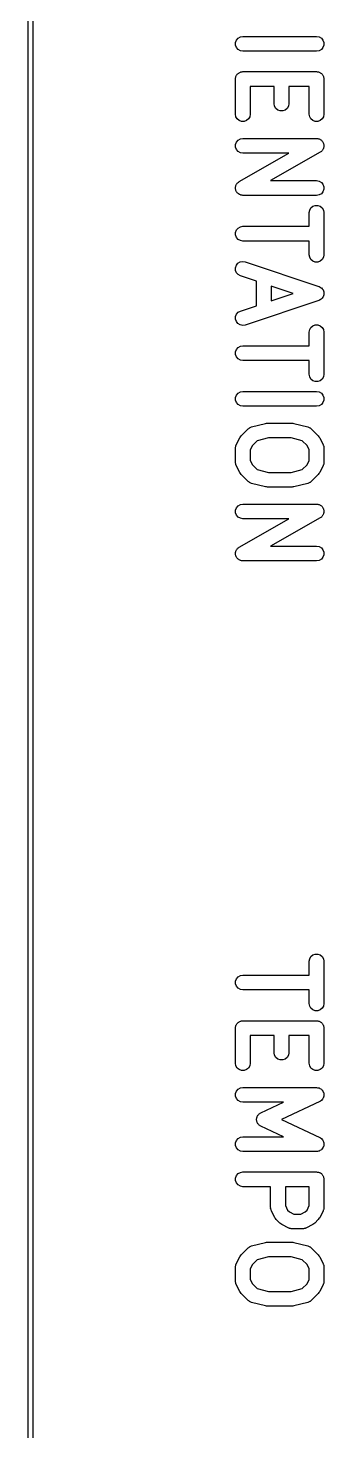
# Model space of a CAD drawing. Extents: x 21 to 201, y -164 to -39.
# Drawn here: x 20.95 to 26.97, y -135.54 to -107.04 of the extents above; entities that cross this region are included whole.
import ezdxf

# ---------------------------------------------------------------- set-up
doc = ezdxf.new("R2010")
doc.units = 0
doc.header["$MEASUREMENT"] = 0
doc.layers.add('BLACK', color=7, linetype='CONTINUOUS')

msp = doc.modelspace()

# ---------------------------------------------------------------- linework, layer by layer
at = {"layer": 'Black'}
for p, q in [((20.95, -164), (20.95, -39)), ((21.05, -39.05), (21.05, -163.95)), ((25.1737, -107.331), (25.1915, -107.282)), ((25.1737, -107.383), (25.1737, -107.331)), ((25.1915, -107.432), (25.1737, -107.383)), ((25.1915, -107.282), (25.225, -107.242)), ((25.225, -107.472), (25.1915, -107.432)), ((25.225, -107.242), (25.2701, -107.216)), ((25.2701, -107.498), (25.225, -107.472)), ((25.2701, -107.216), (25.3214, -107.207)), ((25.3214, -107.207), (26.8214, -107.207)), ((26.8214, -107.207), (26.8727, -107.216)), ((26.8727, -107.216), (26.9178, -107.242)), ((26.9178, -107.472), (26.8727, -107.498)), ((26.9178, -107.242), (26.9513, -107.282)), ((26.9513, -107.432), (26.9178, -107.472)), ((26.9513, -107.282), (26.9691, -107.331)), ((26.9691, -107.383), (26.9513, -107.432)), ((26.9691, -107.331), (26.9691, -107.383)), ((25.3214, -107.507), (25.2701, -107.498)), ((26.8214, -107.507), (25.3214, -107.507)), ((26.8727, -107.498), (26.8214, -107.507)), ((25.1737, -108.045), (25.1782, -108.033)), ((25.1782, -108.033), (25.1805, -108.02)), ((25.1805, -108.02), (25.187, -108.009)), ((25.187, -108.009), (25.1915, -107.996)), ((25.1915, -107.996), (25.2, -107.986)), ((25.2, -107.986), (25.2065, -107.975)), ((25.2065, -107.975), (25.2166, -107.967)), ((25.2166, -107.967), (25.225, -107.957)), ((25.225, -107.957), (25.2364, -107.95)), ((25.2364, -107.95), (25.2464, -107.942)), ((25.2464, -107.942), (25.2588, -107.937)), ((25.2588, -107.937), (25.2701, -107.93)), ((25.2701, -107.93), (25.2831, -107.928)), ((25.2831, -107.928), (25.2954, -107.924)), ((25.2954, -107.924), (25.3085, -107.924)), ((25.3085, -107.924), (25.3214, -107.921)), ((25.3214, -107.921), (26.8214, -107.921)), ((26.8214, -107.921), (26.8344, -107.924)), ((26.8344, -107.924), (26.8475, -107.924)), ((26.8475, -107.924), (26.8598, -107.928)), ((26.8598, -107.928), (26.8727, -107.93)), ((26.8727, -107.93), (26.8841, -107.937)), ((26.8841, -107.937), (26.8964, -107.942)), ((26.8964, -107.942), (26.9065, -107.95)), ((26.9065, -107.95), (26.9178, -107.957)), ((26.9178, -107.957), (26.9263, -107.967)), ((26.9263, -107.967), (26.9363, -107.975)), ((26.9363, -107.975), (26.9429, -107.986)), ((26.9429, -107.986), (26.9513, -107.996)), ((26.9513, -107.996), (26.9558, -108.009)), ((26.9558, -108.009), (26.9624, -108.02)), ((26.9624, -108.02), (26.9647, -108.033)), ((26.9647, -108.033), (26.9691, -108.045)), ((25.1714, -108.071), (25.1737, -108.059)), ((25.1714, -108.786), (25.1714, -108.071)), ((25.1737, -108.059), (25.1737, -108.045)), ((25.9571, -108.221), (25.4714, -108.221)), ((25.4714, -108.221), (25.4714, -108.786)), ((25.9571, -108.571), (25.9571, -108.221)), ((26.6714, -108.221), (26.2571, -108.221)), ((26.2571, -108.221), (26.2571, -108.571)), ((26.6714, -108.786), (26.6714, -108.221)), ((26.9691, -108.045), (26.9691, -108.059)), ((26.9691, -108.059), (26.9714, -108.071)), ((26.9714, -108.071), (26.9714, -108.786)), ((25.9662, -108.623), (25.9571, -108.571)), ((26.2571, -108.571), (26.2481, -108.623)), ((25.1805, -108.837), (25.1714, -108.786)), ((25.2065, -108.882), (25.1805, -108.837)), ((25.2464, -108.916), (25.2065, -108.882)), ((25.4363, -108.882), (25.3964, -108.916)), ((25.4624, -108.837), (25.4363, -108.882)), ((25.4714, -108.786), (25.4624, -108.837)), ((25.9922, -108.668), (25.9662, -108.623)), ((26.0321, -108.701), (25.9922, -108.668)), ((26.0811, -108.719), (26.0321, -108.701)), ((26.1332, -108.719), (26.0811, -108.719)), ((26.1821, -108.701), (26.1332, -108.719)), ((26.222, -108.668), (26.1821, -108.701)), ((26.2481, -108.623), (26.222, -108.668)), ((26.6805, -108.837), (26.6714, -108.786)), ((26.7065, -108.882), (26.6805, -108.837)), ((26.7464, -108.916), (26.7065, -108.882)), ((26.9363, -108.882), (26.8964, -108.916)), ((26.9624, -108.837), (26.9363, -108.882)), ((26.9714, -108.786), (26.9624, -108.837)), ((25.2954, -108.933), (25.2464, -108.916)), ((25.3475, -108.933), (25.2954, -108.933)), ((25.3964, -108.916), (25.3475, -108.933)), ((26.7954, -108.933), (26.7464, -108.916)), ((26.8475, -108.933), (26.7954, -108.933)), ((26.8964, -108.916), (26.8475, -108.933)), ((25.1737, -109.403), (25.1915, -109.354)), ((25.1737, -109.455), (25.1737, -109.403)), ((25.1915, -109.504), (25.1737, -109.455)), ((25.1915, -109.354), (25.225, -109.314)), ((25.225, -109.314), (25.2701, -109.288)), ((25.2701, -109.288), (25.3214, -109.279)), ((25.3214, -109.279), (26.8214, -109.279)), ((26.8214, -109.279), (26.8347, -109.281)), ((26.8347, -109.281), (26.8481, -109.281)), ((26.8481, -109.281), (26.8601, -109.285)), ((26.8601, -109.285), (26.8727, -109.288)), ((26.8727, -109.288), (26.8844, -109.294)), ((26.8844, -109.294), (26.897, -109.299)), ((26.897, -109.299), (26.9068, -109.307)), ((26.9068, -109.307), (26.9178, -109.314)), ((26.9178, -109.314), (26.9265, -109.324)), ((26.9265, -109.324), (26.9368, -109.333)), ((26.9368, -109.333), (26.9431, -109.344)), ((26.9431, -109.344), (26.9513, -109.354)), ((26.9513, -109.354), (26.9559, -109.366)), ((26.9559, -109.366), (26.9626, -109.378)), ((26.9645, -109.467), (26.9622, -109.481)), ((26.9626, -109.378), (26.9648, -109.391)), ((26.9691, -109.455), (26.9645, -109.467)), ((26.9648, -109.391), (26.9691, -109.403)), ((26.9691, -109.403), (26.9691, -109.416)), ((26.9691, -109.416), (26.9714, -109.429)), ((26.9714, -109.429), (26.9691, -109.442)), ((26.9691, -109.442), (26.9691, -109.455)), ((25.225, -109.543), (25.1915, -109.504)), ((25.2701, -109.57), (25.225, -109.543)), ((25.247, -110.155), (26.2566, -109.579)), ((25.3214, -109.579), (25.2701, -109.57)), ((26.2566, -109.579), (25.3214, -109.579)), ((26.8958, -109.559), (25.8863, -110.136)), ((26.9062, -109.55), (26.8958, -109.559)), ((26.9178, -109.543), (26.9062, -109.55)), ((26.9261, -109.534), (26.9178, -109.543)), ((26.9359, -109.526), (26.9261, -109.534)), ((26.9427, -109.514), (26.9359, -109.526)), ((26.9513, -109.504), (26.9427, -109.514)), ((26.9557, -109.492), (26.9513, -109.504)), ((26.9622, -109.481), (26.9557, -109.492)), ((25.1714, -110.285), (25.1737, -110.272)), ((25.1737, -110.298), (25.1714, -110.285)), ((25.1737, -110.26), (25.1783, -110.247)), ((25.1737, -110.272), (25.1737, -110.26)), ((25.1737, -110.312), (25.1737, -110.298)), ((25.1781, -110.324), (25.1737, -110.312)), ((25.1783, -110.247), (25.1807, -110.234)), ((25.1807, -110.234), (25.1871, -110.223)), ((25.1871, -110.223), (25.1915, -110.211)), ((25.1915, -110.211), (25.2002, -110.2)), ((25.2002, -110.2), (25.207, -110.189)), ((25.207, -110.189), (25.2168, -110.181)), ((25.2168, -110.181), (25.225, -110.171)), ((25.225, -110.171), (25.2367, -110.164)), ((25.2367, -110.164), (25.247, -110.155)), ((25.8863, -110.136), (26.8214, -110.136)), ((26.8214, -110.136), (26.8727, -110.145)), ((26.8727, -110.145), (26.9178, -110.171)), ((26.9178, -110.171), (26.9513, -110.211)), ((26.9513, -110.211), (26.9691, -110.26)), ((26.9691, -110.312), (26.9513, -110.361)), ((26.9691, -110.26), (26.9691, -110.312)), ((25.1802, -110.336), (25.1781, -110.324)), ((25.1869, -110.348), (25.1802, -110.336)), ((25.1915, -110.361), (25.1869, -110.348)), ((25.1997, -110.371), (25.1915, -110.361)), ((25.2061, -110.382), (25.1997, -110.371)), ((25.2164, -110.39), (25.2061, -110.382)), ((25.225, -110.401), (25.2164, -110.39)), ((25.2361, -110.407), (25.225, -110.401)), ((25.2459, -110.415), (25.2361, -110.407)), ((25.2585, -110.42), (25.2459, -110.415)), ((25.2701, -110.427), (25.2585, -110.42)), ((25.2827, -110.429), (25.2701, -110.427)), ((25.2947, -110.433), (25.2827, -110.429)), ((25.3082, -110.433), (25.2947, -110.433)), ((25.3214, -110.436), (25.3082, -110.433)), ((26.8214, -110.436), (25.3214, -110.436)), ((26.8727, -110.427), (26.8214, -110.436)), ((26.9178, -110.401), (26.8727, -110.427)), ((26.9513, -110.361), (26.9178, -110.401)), ((26.6714, -110.786), (26.6805, -110.734)), ((26.6714, -111.064), (26.6714, -110.786)), ((26.6805, -110.734), (26.7065, -110.689)), ((26.7065, -110.689), (26.7464, -110.656)), ((26.7464, -110.656), (26.7954, -110.638)), ((26.7954, -110.638), (26.8475, -110.638)), ((26.8475, -110.638), (26.8964, -110.656)), ((26.8964, -110.656), (26.9363, -110.689)), ((26.9363, -110.689), (26.9624, -110.734)), ((26.9624, -110.734), (26.9714, -110.786)), ((26.9714, -110.786), (26.9714, -111.643)), ((25.1737, -111.188), (25.1915, -111.139)), ((25.1915, -111.139), (25.225, -111.099)), ((25.225, -111.099), (25.2701, -111.073)), ((25.2701, -111.073), (25.3214, -111.064)), ((25.3214, -111.064), (26.6714, -111.064)), ((25.1737, -111.24), (25.1737, -111.188)), ((25.1915, -111.289), (25.1737, -111.24)), ((25.225, -111.329), (25.1915, -111.289)), ((25.2701, -111.355), (25.225, -111.329)), ((25.3214, -111.364), (25.2701, -111.355)), ((26.6714, -111.364), (25.3214, -111.364)), ((26.6714, -111.643), (26.6714, -111.364)), ((26.6805, -111.694), (26.6714, -111.643)), ((26.7065, -111.739), (26.6805, -111.694)), ((26.7464, -111.773), (26.7065, -111.739)), ((26.9363, -111.739), (26.8964, -111.773)), ((26.9624, -111.694), (26.9363, -111.739)), ((26.9714, -111.643), (26.9624, -111.694)), ((25.1731, -111.907), (25.1895, -111.857)), ((25.1745, -111.959), (25.1731, -111.907)), ((25.1936, -112.007), (25.1745, -111.959)), ((25.1895, -111.857), (25.2219, -111.816)), ((25.2282, -112.046), (25.1936, -112.007)), ((25.2219, -111.816), (25.2663, -111.789)), ((25.2663, -111.789), (25.3173, -111.779)), ((25.3173, -111.779), (25.3689, -111.786)), ((25.3689, -111.786), (26.8689, -112.286)), ((26.7954, -111.791), (26.7464, -111.773)), ((26.8475, -111.791), (26.7954, -111.791)), ((26.8964, -111.773), (26.8475, -111.791)), ((25.274, -112.071), (25.2282, -112.046)), ((25.6, -112.18), (25.274, -112.071)), ((25.6, -112.678), (25.6, -112.18)), ((26.3471, -112.429), (25.9, -112.28)), ((25.9, -112.28), (25.9, -112.578)), ((26.8689, -112.286), (26.8725, -112.288)), ((26.8725, -112.288), (26.8766, -112.289)), ((26.8766, -112.289), (26.8953, -112.301)), ((26.8953, -112.301), (26.9147, -112.311)), ((26.9147, -112.311), (26.9174, -112.314)), ((26.9174, -112.314), (26.9209, -112.316)), ((26.9209, -112.316), (26.9346, -112.334)), ((26.8689, -112.571), (25.3689, -113.071)), ((25.9, -112.578), (26.3471, -112.429)), ((26.8725, -112.569), (26.8689, -112.571)), ((26.8766, -112.568), (26.8725, -112.569)), ((26.8953, -112.557), (26.8766, -112.568)), ((26.9147, -112.546), (26.8953, -112.557)), ((26.9174, -112.543), (26.9147, -112.546)), ((26.9209, -112.541), (26.9174, -112.543)), ((26.9346, -112.524), (26.9209, -112.541)), ((26.9346, -112.334), (26.9492, -112.35)), ((26.9492, -112.507), (26.9346, -112.524)), ((26.9492, -112.35), (26.9508, -112.354)), ((26.9508, -112.503), (26.9492, -112.507)), ((26.9508, -112.354), (26.9533, -112.357)), ((26.9533, -112.5), (26.9508, -112.503)), ((26.9533, -112.357), (26.9603, -112.378)), ((26.9603, -112.479), (26.9533, -112.5)), ((26.9603, -112.378), (26.9684, -112.398)), ((26.9684, -112.459), (26.9603, -112.479)), ((26.9684, -112.398), (26.9685, -112.403)), ((26.9685, -112.455), (26.9684, -112.459)), ((26.9685, -112.403), (26.9698, -112.407)), ((26.9698, -112.451), (26.9685, -112.455)), ((26.9698, -112.407), (26.9692, -112.429)), ((26.9692, -112.429), (26.9698, -112.451)), ((25.1745, -112.898), (25.1936, -112.85)), ((25.1936, -112.85), (25.2282, -112.811)), ((25.2282, -112.811), (25.274, -112.786)), ((25.274, -112.786), (25.6, -112.678)), ((25.1731, -112.951), (25.1745, -112.898)), ((25.1895, -113), (25.1731, -112.951)), ((25.2219, -113.041), (25.1895, -113)), ((25.2663, -113.068), (25.2219, -113.041)), ((25.3173, -113.079), (25.2663, -113.068)), ((25.3689, -113.071), (25.3173, -113.079)), ((26.6714, -113.214), (26.6805, -113.163)), ((26.6805, -113.163), (26.7065, -113.118)), ((26.7065, -113.118), (26.7464, -113.084)), ((26.7464, -113.084), (26.7954, -113.067)), ((26.7954, -113.067), (26.8475, -113.067)), ((26.8475, -113.067), (26.8964, -113.084)), ((26.8964, -113.084), (26.9363, -113.118)), ((26.9363, -113.118), (26.9624, -113.163)), ((26.9624, -113.163), (26.9714, -113.214)), ((26.6714, -113.493), (26.6714, -113.214)), ((26.9714, -113.214), (26.9714, -114.071)), ((25.1737, -113.617), (25.1915, -113.568)), ((25.1737, -113.669), (25.1737, -113.617)), ((25.1915, -113.718), (25.1737, -113.669)), ((25.1915, -113.568), (25.225, -113.528)), ((25.225, -113.758), (25.1915, -113.718)), ((25.225, -113.528), (25.2701, -113.502)), ((25.2701, -113.502), (25.3214, -113.493)), ((25.3214, -113.493), (26.6714, -113.493)), ((25.2701, -113.784), (25.225, -113.758)), ((25.3214, -113.793), (25.2701, -113.784)), ((26.6714, -113.793), (25.3214, -113.793)), ((26.6714, -114.071), (26.6714, -113.793)), ((26.6805, -114.123), (26.6714, -114.071)), ((26.7065, -114.168), (26.6805, -114.123)), ((26.7464, -114.201), (26.7065, -114.168)), ((26.7954, -114.219), (26.7464, -114.201)), ((26.8475, -114.219), (26.7954, -114.219)), ((26.8964, -114.201), (26.8475, -114.219)), ((26.9363, -114.168), (26.8964, -114.201)), ((26.9624, -114.123), (26.9363, -114.168)), ((26.9714, -114.071), (26.9624, -114.123)), ((25.1737, -114.545), (25.1915, -114.496)), ((25.1737, -114.597), (25.1737, -114.545)), ((25.1915, -114.646), (25.1737, -114.597)), ((25.1915, -114.496), (25.225, -114.457)), ((25.225, -114.457), (25.2701, -114.43)), ((25.2701, -114.43), (25.3214, -114.421)), ((25.3214, -114.421), (26.8214, -114.421)), ((26.8214, -114.421), (26.8727, -114.43)), ((26.8727, -114.43), (26.9178, -114.457)), ((26.9178, -114.457), (26.9513, -114.496)), ((26.9513, -114.496), (26.9691, -114.545)), ((26.9691, -114.597), (26.9513, -114.646)), ((26.9691, -114.545), (26.9691, -114.597)), ((25.225, -114.686), (25.1915, -114.646)), ((25.2701, -114.712), (25.225, -114.686)), ((25.3214, -114.721), (25.2701, -114.712)), ((26.8214, -114.721), (25.3214, -114.721)), ((26.8727, -114.712), (26.8214, -114.721)), ((26.9178, -114.686), (26.8727, -114.712)), ((26.9513, -114.646), (26.9178, -114.686)), ((25.4414, -115.171), (25.4518, -115.161)), ((25.4518, -115.161), (25.4626, -115.157)), ((25.4626, -115.157), (25.4723, -115.15)), ((25.4723, -115.15), (25.4862, -115.146)), ((25.4862, -115.146), (25.4993, -115.14)), ((25.4993, -115.14), (25.785, -115.069)), ((25.785, -115.069), (25.8034, -115.067)), ((25.8034, -115.067), (25.8214, -115.064)), ((25.8214, -115.064), (26.3214, -115.064)), ((26.3214, -115.064), (26.3395, -115.067)), ((26.3395, -115.067), (26.3578, -115.069)), ((26.3578, -115.069), (26.6435, -115.14)), ((26.6435, -115.14), (26.6566, -115.146)), ((26.6566, -115.146), (26.6705, -115.15)), ((26.6705, -115.15), (26.6803, -115.157)), ((26.6803, -115.157), (26.6911, -115.161)), ((26.6911, -115.161), (26.7014, -115.171)), ((25.1873, -115.504), (25.2587, -115.361)), ((25.2587, -115.361), (25.273, -115.342)), ((25.273, -115.342), (25.2868, -115.323)), ((25.2868, -115.323), (25.4296, -115.18)), ((25.4296, -115.18), (25.4414, -115.171)), ((25.6124, -115.421), (25.5161, -115.517)), ((25.8399, -115.364), (25.6124, -115.421)), ((26.303, -115.364), (25.8399, -115.364)), ((26.5305, -115.421), (26.303, -115.364)), ((26.6267, -115.517), (26.5305, -115.421)), ((26.7014, -115.171), (26.7132, -115.18)), ((26.7132, -115.18), (26.8561, -115.323)), ((26.8561, -115.323), (26.8698, -115.342)), ((26.8698, -115.342), (26.8842, -115.361)), ((26.8842, -115.361), (26.9556, -115.504)), ((25.1714, -115.571), (25.1729, -115.563)), ((25.1714, -115.857), (25.1714, -115.571)), ((25.1724, -115.554), (25.1774, -115.537)), ((25.1729, -115.563), (25.1724, -115.554)), ((25.1774, -115.537), (25.1805, -115.52)), ((25.1805, -115.52), (25.1848, -115.513)), ((25.1848, -115.513), (25.1873, -115.504)), ((25.5161, -115.517), (25.4714, -115.607)), ((25.4714, -115.607), (25.4714, -115.822)), ((26.6714, -115.607), (26.6267, -115.517)), ((26.6714, -115.822), (26.6714, -115.607)), ((26.9556, -115.504), (26.9581, -115.513)), ((26.9581, -115.513), (26.9624, -115.52)), ((26.9624, -115.52), (26.9654, -115.537)), ((26.9654, -115.537), (26.9704, -115.554)), ((26.9704, -115.554), (26.9699, -115.563)), ((26.9699, -115.563), (26.9714, -115.571)), ((26.9714, -115.571), (26.9714, -115.857)), ((25.1729, -115.866), (25.1714, -115.857)), ((25.1724, -115.874), (25.1729, -115.866)), ((25.1774, -115.891), (25.1724, -115.874)), ((25.1805, -115.908), (25.1774, -115.891)), ((25.1848, -115.916), (25.1805, -115.908)), ((25.1873, -115.924), (25.1848, -115.916)), ((25.2587, -116.067), (25.1873, -115.924)), ((25.4714, -115.822), (25.5161, -115.911)), ((25.5161, -115.911), (25.6124, -116.007)), ((25.6124, -116.007), (25.8399, -116.064)), ((26.303, -116.064), (26.5305, -116.007)), ((26.5305, -116.007), (26.6267, -115.911)), ((26.6267, -115.911), (26.6714, -115.822)), ((26.9556, -115.924), (26.8842, -116.067)), ((26.9581, -115.916), (26.9556, -115.924)), ((26.9624, -115.908), (26.9581, -115.916)), ((26.9654, -115.891), (26.9624, -115.908)), ((26.9704, -115.874), (26.9654, -115.891)), ((26.9714, -115.857), (26.9699, -115.866)), ((26.9699, -115.866), (26.9704, -115.874)), ((25.273, -116.086), (25.2587, -116.067)), ((25.2868, -116.106), (25.273, -116.086)), ((25.4296, -116.249), (25.2868, -116.106)), ((25.4414, -116.257), (25.4296, -116.249)), ((25.4518, -116.267), (25.4414, -116.257)), ((25.4626, -116.272), (25.4518, -116.267)), ((25.4723, -116.279), (25.4626, -116.272)), ((25.4862, -116.283), (25.4723, -116.279)), ((25.4993, -116.288), (25.4862, -116.283)), ((25.785, -116.36), (25.4993, -116.288)), ((25.8399, -116.064), (26.303, -116.064)), ((26.6435, -116.288), (26.3578, -116.36)), ((26.6566, -116.283), (26.6435, -116.288)), ((26.6705, -116.279), (26.6566, -116.283)), ((26.6803, -116.272), (26.6705, -116.279)), ((26.6911, -116.267), (26.6803, -116.272)), ((26.7014, -116.257), (26.6911, -116.267)), ((26.7132, -116.249), (26.7014, -116.257)), ((26.8561, -116.106), (26.7132, -116.249)), ((26.8698, -116.086), (26.8561, -116.106)), ((26.8842, -116.067), (26.8698, -116.086)), ((25.8034, -116.361), (25.785, -116.36)), ((25.8214, -116.364), (25.8034, -116.361)), ((26.3214, -116.364), (25.8214, -116.364)), ((26.3395, -116.361), (26.3214, -116.364)), ((26.3578, -116.36), (26.3395, -116.361)), ((25.1737, -116.831), (25.1915, -116.782)), ((25.1737, -116.883), (25.1737, -116.831)), ((25.1915, -116.782), (25.225, -116.742)), ((25.225, -116.742), (25.2701, -116.716)), ((25.2701, -116.716), (25.3214, -116.707)), ((25.3214, -116.707), (26.8214, -116.707)), ((26.8214, -116.707), (26.8347, -116.709)), ((26.8347, -116.709), (26.8481, -116.71)), ((26.8481, -116.71), (26.8601, -116.714)), ((26.8601, -116.714), (26.8727, -116.716)), ((26.8727, -116.716), (26.8844, -116.723)), ((26.8844, -116.723), (26.897, -116.728)), ((26.897, -116.728), (26.9068, -116.736)), ((26.9068, -116.736), (26.9178, -116.742)), ((26.9178, -116.742), (26.9265, -116.753)), ((26.9265, -116.753), (26.9368, -116.761)), ((26.9368, -116.761), (26.9431, -116.772)), ((26.9431, -116.772), (26.9513, -116.782)), ((26.9513, -116.782), (26.9559, -116.795)), ((26.9559, -116.795), (26.9626, -116.806)), ((26.9626, -116.806), (26.9648, -116.819)), ((26.9648, -116.819), (26.9691, -116.831)), ((26.9691, -116.831), (26.9691, -116.845)), ((26.9691, -116.845), (26.9714, -116.858)), ((26.9714, -116.858), (26.9691, -116.87)), ((26.9691, -116.87), (26.9691, -116.883)), ((25.1915, -116.932), (25.1737, -116.883)), ((25.225, -116.972), (25.1915, -116.932)), ((25.2701, -116.998), (25.225, -116.972)), ((25.247, -117.584), (26.2566, -117.007)), ((25.3214, -117.007), (25.2701, -116.998)), ((26.2566, -117.007), (25.3214, -117.007)), ((26.8958, -116.987), (25.8863, -117.564)), ((26.9062, -116.979), (26.8958, -116.987)), ((26.9178, -116.972), (26.9062, -116.979)), ((26.9261, -116.962), (26.9178, -116.972)), ((26.9359, -116.954), (26.9261, -116.962)), ((26.9427, -116.942), (26.9359, -116.954)), ((26.9513, -116.932), (26.9427, -116.942)), ((26.9557, -116.92), (26.9513, -116.932)), ((26.9622, -116.909), (26.9557, -116.92)), ((26.9645, -116.896), (26.9622, -116.909)), ((26.9691, -116.883), (26.9645, -116.896)), ((25.1714, -117.714), (25.1737, -117.701)), ((25.1737, -117.727), (25.1714, -117.714)), ((25.1737, -117.688), (25.1783, -117.676)), ((25.1737, -117.701), (25.1737, -117.688)), ((25.1737, -117.74), (25.1737, -117.727)), ((25.1783, -117.676), (25.1807, -117.662)), ((25.1807, -117.662), (25.1871, -117.651)), ((25.1871, -117.651), (25.1915, -117.639)), ((25.1915, -117.639), (25.2002, -117.629)), ((25.2002, -117.629), (25.207, -117.617)), ((25.207, -117.617), (25.2168, -117.609)), ((25.2168, -117.609), (25.225, -117.599)), ((25.225, -117.599), (25.2367, -117.593)), ((25.2367, -117.593), (25.247, -117.584)), ((25.8863, -117.564), (26.8214, -117.564)), ((26.8214, -117.564), (26.8727, -117.573)), ((26.8727, -117.573), (26.9178, -117.599)), ((26.9178, -117.599), (26.9513, -117.639)), ((26.9513, -117.639), (26.9691, -117.688)), ((26.9691, -117.688), (26.9691, -117.74)), ((25.1781, -117.752), (25.1737, -117.74)), ((25.1802, -117.765), (25.1781, -117.752)), ((25.1869, -117.777), (25.1802, -117.765)), ((25.1915, -117.789), (25.1869, -117.777)), ((25.1997, -117.799), (25.1915, -117.789)), ((25.2061, -117.81), (25.1997, -117.799)), ((25.2164, -117.819), (25.2061, -117.81)), ((25.225, -117.829), (25.2164, -117.819)), ((25.2361, -117.836), (25.225, -117.829)), ((25.2459, -117.844), (25.2361, -117.836)), ((25.2585, -117.849), (25.2459, -117.844)), ((25.2701, -117.855), (25.2585, -117.849)), ((25.2827, -117.857), (25.2701, -117.855)), ((25.2947, -117.862), (25.2827, -117.857)), ((25.3082, -117.862), (25.2947, -117.862)), ((25.3214, -117.864), (25.3082, -117.862)), ((26.8214, -117.864), (25.3214, -117.864)), ((26.8727, -117.855), (26.8214, -117.864)), ((26.9178, -117.829), (26.8727, -117.855)), ((26.9513, -117.789), (26.9178, -117.829)), ((26.9691, -117.74), (26.9513, -117.789)), ((26.6714, -126), (26.6805, -125.949)), ((26.6714, -126.279), (26.6714, -126)), ((26.6805, -125.949), (26.7065, -125.904)), ((26.7065, -125.904), (26.7464, -125.87)), ((26.7464, -125.87), (26.7954, -125.852)), ((26.7954, -125.852), (26.8475, -125.852)), ((26.8475, -125.852), (26.8964, -125.87)), ((26.8964, -125.87), (26.9363, -125.904)), ((26.9363, -125.904), (26.9624, -125.949)), ((26.9624, -125.949), (26.9714, -126)), ((26.9714, -126), (26.9714, -126.857)), ((25.2701, -126.288), (25.3214, -126.279)), ((25.3214, -126.279), (26.6714, -126.279)), ((25.1737, -126.403), (25.1915, -126.354)), ((25.1737, -126.455), (25.1737, -126.403)), ((25.1915, -126.504), (25.1737, -126.455)), ((25.1915, -126.354), (25.225, -126.314)), ((25.225, -126.543), (25.1915, -126.504)), ((25.225, -126.314), (25.2701, -126.288)), ((25.2701, -126.57), (25.225, -126.543)), ((25.3214, -126.579), (25.2701, -126.57)), ((26.6714, -126.579), (25.3214, -126.579)), ((26.6714, -126.857), (26.6714, -126.579)), ((26.6805, -126.908), (26.6714, -126.857)), ((26.9714, -126.857), (26.9624, -126.908)), ((26.7065, -126.954), (26.6805, -126.908)), ((26.7464, -126.987), (26.7065, -126.954)), ((26.7954, -127.005), (26.7464, -126.987)), ((26.8475, -127.005), (26.7954, -127.005)), ((26.8964, -126.987), (26.8475, -127.005)), ((26.9363, -126.954), (26.8964, -126.987)), ((26.9624, -126.908), (26.9363, -126.954)), ((25.1714, -127.357), (25.1737, -127.344)), ((25.1714, -128.071), (25.1714, -127.357)), ((25.1737, -127.331), (25.1782, -127.319)), ((25.1737, -127.344), (25.1737, -127.331)), ((25.1782, -127.319), (25.1805, -127.306)), ((25.1805, -127.306), (25.187, -127.294)), ((25.187, -127.294), (25.1915, -127.282)), ((25.1915, -127.282), (25.2, -127.272)), ((25.2, -127.272), (25.2065, -127.261)), ((25.2065, -127.261), (25.2166, -127.252)), ((25.2166, -127.252), (25.225, -127.242)), ((25.225, -127.242), (25.2364, -127.236)), ((25.2364, -127.236), (25.2464, -127.227)), ((25.2464, -127.227), (25.2588, -127.223)), ((25.2588, -127.223), (25.2701, -127.216)), ((25.2701, -127.216), (25.2831, -127.214)), ((25.2831, -127.214), (25.2954, -127.209)), ((25.2954, -127.209), (25.3085, -127.209)), ((25.3085, -127.209), (25.3214, -127.207)), ((25.3214, -127.207), (26.8214, -127.207)), ((26.8214, -127.207), (26.8344, -127.209)), ((26.8344, -127.209), (26.8475, -127.209)), ((26.8475, -127.209), (26.8598, -127.214)), ((26.8598, -127.214), (26.8727, -127.216)), ((26.8727, -127.216), (26.8841, -127.223)), ((26.8841, -127.223), (26.8964, -127.227)), ((26.8964, -127.227), (26.9065, -127.236)), ((26.9065, -127.236), (26.9178, -127.242)), ((26.9178, -127.242), (26.9263, -127.252)), ((26.9263, -127.252), (26.9363, -127.261)), ((26.9363, -127.261), (26.9429, -127.272)), ((26.9429, -127.272), (26.9513, -127.282)), ((26.9513, -127.282), (26.9558, -127.294)), ((26.9558, -127.294), (26.9624, -127.306)), ((26.9624, -127.306), (26.9647, -127.319)), ((26.9647, -127.319), (26.9691, -127.331)), ((26.9691, -127.331), (26.9691, -127.344)), ((26.9691, -127.344), (26.9714, -127.357)), ((26.9714, -127.357), (26.9714, -128.071)), ((25.9571, -127.507), (25.4714, -127.507)), ((25.4714, -127.507), (25.4714, -128.071)), ((25.9571, -127.857), (25.9571, -127.507)), ((26.6714, -127.507), (26.2571, -127.507)), ((26.2571, -127.507), (26.2571, -127.857)), ((26.6714, -128.071), (26.6714, -127.507)), ((25.9662, -127.908), (25.9571, -127.857)), ((25.9922, -127.954), (25.9662, -127.908)), ((26.0321, -127.987), (25.9922, -127.954)), ((26.0811, -128.005), (26.0321, -127.987)), ((26.1821, -127.987), (26.1332, -128.005)), ((26.222, -127.954), (26.1821, -127.987)), ((26.2481, -127.908), (26.222, -127.954)), ((26.2571, -127.857), (26.2481, -127.908)), ((25.1805, -128.123), (25.1714, -128.071)), ((25.2065, -128.168), (25.1805, -128.123)), ((25.2464, -128.201), (25.2065, -128.168)), ((25.2954, -128.219), (25.2464, -128.201)), ((25.3475, -128.219), (25.2954, -128.219)), ((25.3964, -128.201), (25.3475, -128.219)), ((25.4363, -128.168), (25.3964, -128.201)), ((25.4624, -128.123), (25.4363, -128.168)), ((25.4714, -128.071), (25.4624, -128.123)), ((26.1332, -128.005), (26.0811, -128.005)), ((26.6805, -128.123), (26.6714, -128.071)), ((26.7065, -128.168), (26.6805, -128.123)), ((26.7464, -128.201), (26.7065, -128.168)), ((26.7954, -128.219), (26.7464, -128.201)), ((26.8475, -128.219), (26.7954, -128.219)), ((26.8964, -128.201), (26.8475, -128.219)), ((26.9363, -128.168), (26.8964, -128.201)), ((26.9624, -128.123), (26.9363, -128.168)), ((26.9714, -128.071), (26.9624, -128.123)), ((25.2701, -128.573), (25.3214, -128.564)), ((25.3214, -128.564), (26.8214, -128.564)), ((26.8214, -128.564), (26.8407, -128.568)), ((25.1737, -128.688), (25.1915, -128.639)), ((25.1737, -128.74), (25.1737, -128.688)), ((25.1915, -128.789), (25.1737, -128.74)), ((25.1915, -128.639), (25.225, -128.599)), ((25.225, -128.829), (25.1915, -128.789)), ((25.225, -128.599), (25.2701, -128.573)), ((25.2701, -128.855), (25.225, -128.829)), ((26.8849, -128.85), (26.1047, -129.214)), ((26.8407, -128.568), (26.8602, -128.569)), ((26.8602, -128.569), (26.8662, -128.572)), ((26.8662, -128.572), (26.8727, -128.573)), ((26.8727, -128.573), (26.8897, -128.583)), ((26.9009, -128.839), (26.8849, -128.85)), ((26.8897, -128.583), (26.9074, -128.591)), ((26.9178, -128.829), (26.9009, -128.839)), ((26.9074, -128.591), (26.9121, -128.596)), ((26.9121, -128.596), (26.9178, -128.599)), ((26.9178, -128.599), (26.9304, -128.614)), ((26.9221, -128.824), (26.9178, -128.829)), ((26.9275, -128.82), (26.9221, -128.824)), ((26.9388, -128.804), (26.9275, -128.82)), ((26.9304, -128.614), (26.9443, -128.628)), ((26.9513, -128.789), (26.9388, -128.804)), ((26.9443, -128.628), (26.9471, -128.634)), ((26.9471, -128.634), (26.9513, -128.639)), ((26.9513, -128.639), (26.958, -128.658)), ((26.9536, -128.783), (26.9513, -128.789)), ((26.9574, -128.778), (26.9536, -128.783)), ((26.9625, -128.759), (26.9574, -128.778)), ((26.958, -128.658), (26.9663, -128.675)), ((26.9691, -128.74), (26.9625, -128.759)), ((26.9663, -128.675), (26.9669, -128.682)), ((26.9669, -128.682), (26.9691, -128.688)), ((26.9691, -128.688), (26.9691, -128.708)), ((26.9691, -128.708), (26.9709, -128.727)), ((26.9709, -128.727), (26.9691, -128.734)), ((26.9691, -128.734), (26.9691, -128.74)), ((25.3214, -128.864), (25.2701, -128.855)), ((26.1453, -128.864), (25.3214, -128.864)), ((25.6216, -129.14), (25.6272, -129.128)), ((25.6272, -129.128), (25.6364, -129.119)), ((25.6364, -129.119), (25.6439, -129.108)), ((25.6439, -129.108), (25.6547, -129.101)), ((25.6547, -129.101), (25.664, -129.091)), ((25.664, -129.091), (25.6759, -129.086)), ((25.6759, -129.086), (25.6866, -129.078)), ((25.6866, -129.078), (26.1453, -128.864)), ((25.6006, -129.201), (25.604, -129.189)), ((25.6017, -129.214), (25.6006, -129.201)), ((25.6006, -129.227), (25.6017, -129.214)), ((25.604, -129.24), (25.6006, -129.227)), ((25.604, -129.189), (25.6051, -129.175)), ((25.6051, -129.253), (25.604, -129.24)), ((25.6051, -129.175), (25.6107, -129.164)), ((25.6107, -129.265), (25.6051, -129.253)), ((25.6107, -129.164), (25.614, -129.151)), ((25.614, -129.278), (25.6107, -129.265)), ((25.614, -129.151), (25.6216, -129.14)), ((25.6216, -129.288), (25.614, -129.278)), ((25.6272, -129.3), (25.6216, -129.288)), ((25.6364, -129.31), (25.6272, -129.3)), ((25.6439, -129.32), (25.6364, -129.31)), ((25.6547, -129.328), (25.6439, -129.32)), ((25.664, -129.337), (25.6547, -129.328)), ((25.6759, -129.343), (25.664, -129.337)), ((25.6866, -129.35), (25.6759, -129.343)), ((26.1453, -129.564), (25.6866, -129.35)), ((26.1047, -129.214), (26.8849, -129.578)), ((25.1737, -129.688), (25.1915, -129.639)), ((25.1737, -129.74), (25.1737, -129.688)), ((25.1915, -129.639), (25.225, -129.599)), ((25.225, -129.599), (25.2701, -129.573)), ((25.2701, -129.573), (25.3214, -129.564)), ((25.3214, -129.564), (26.1453, -129.564)), ((26.8849, -129.578), (26.9009, -129.59)), ((26.9009, -129.59), (26.9178, -129.599)), ((26.9178, -129.599), (26.9221, -129.604)), ((26.9221, -129.604), (26.9275, -129.608)), ((26.9275, -129.608), (26.9388, -129.624)), ((26.9388, -129.624), (26.9513, -129.639)), ((26.9513, -129.639), (26.9536, -129.646)), ((26.9536, -129.646), (26.9574, -129.651)), ((26.9574, -129.651), (26.9625, -129.67)), ((26.9625, -129.67), (26.9691, -129.688)), ((26.9691, -129.688), (26.9691, -129.695)), ((26.9691, -129.695), (26.9709, -129.701)), ((26.9709, -129.701), (26.9691, -129.721)), ((25.1915, -129.789), (25.1737, -129.74)), ((25.225, -129.829), (25.1915, -129.789)), ((25.2701, -129.855), (25.225, -129.829)), ((25.3214, -129.864), (25.2701, -129.855)), ((26.8214, -129.864), (25.3214, -129.864)), ((26.8407, -129.861), (26.8214, -129.864)), ((26.8602, -129.859), (26.8407, -129.861)), ((26.8662, -129.856), (26.8602, -129.859)), ((26.8727, -129.855), (26.8662, -129.856)), ((26.8897, -129.845), (26.8727, -129.855)), ((26.9074, -129.837), (26.8897, -129.845)), ((26.9121, -129.833), (26.9074, -129.837)), ((26.9178, -129.829), (26.9121, -129.833)), ((26.9304, -129.814), (26.9178, -129.829)), ((26.9443, -129.8), (26.9304, -129.814)), ((26.9471, -129.794), (26.9443, -129.8)), ((26.9513, -129.789), (26.9471, -129.794)), ((26.958, -129.771), (26.9513, -129.789)), ((26.9663, -129.753), (26.958, -129.771)), ((26.9669, -129.747), (26.9663, -129.753)), ((26.9691, -129.74), (26.9669, -129.747)), ((26.9691, -129.721), (26.9691, -129.74)), ((25.1737, -130.403), (25.1915, -130.354)), ((25.1737, -130.455), (25.1737, -130.403)), ((25.1915, -130.504), (25.1737, -130.455)), ((25.1915, -130.354), (25.225, -130.314)), ((25.225, -130.543), (25.1915, -130.504)), ((25.225, -130.314), (25.2701, -130.288)), ((25.2701, -130.57), (25.225, -130.543)), ((25.2701, -130.288), (25.3214, -130.279)), ((25.3214, -130.279), (26.8214, -130.279)), ((26.8214, -130.279), (26.8344, -130.281)), ((26.8344, -130.281), (26.8475, -130.281)), ((26.8475, -130.281), (26.8598, -130.285)), ((26.8598, -130.285), (26.8727, -130.288)), ((26.8727, -130.288), (26.8841, -130.294)), ((26.8841, -130.294), (26.8964, -130.299)), ((26.8964, -130.299), (26.9065, -130.307)), ((26.9065, -130.307), (26.9178, -130.314)), ((26.9178, -130.314), (26.9263, -130.324)), ((26.9263, -130.324), (26.9363, -130.332)), ((26.9363, -130.332), (26.9429, -130.344)), ((26.9429, -130.344), (26.9513, -130.354)), ((26.9513, -130.354), (26.9558, -130.366)), ((26.9558, -130.366), (26.9624, -130.377)), ((26.9624, -130.377), (26.9647, -130.39)), ((26.9647, -130.39), (26.9691, -130.403)), ((26.9691, -130.403), (26.9691, -130.416)), ((26.9691, -130.416), (26.9714, -130.429)), ((26.9714, -130.429), (26.9714, -131)), ((25.3214, -130.579), (25.2701, -130.57)), ((25.8857, -130.579), (25.3214, -130.579)), ((25.8857, -131), (25.8857, -130.579)), ((26.1857, -130.579), (26.1857, -130.965)), ((26.6714, -130.579), (26.1857, -130.579)), ((26.6714, -130.965), (26.6714, -130.579)), ((25.8872, -131.009), (25.8857, -131)), ((25.8867, -131.017), (25.8872, -131.009)), ((25.8917, -131.034), (25.8867, -131.017)), ((25.8948, -131.051), (25.8917, -131.034)), ((25.8991, -131.059), (25.8948, -131.051)), ((25.9016, -131.067), (25.8991, -131.059)), ((25.973, -131.21), (25.9016, -131.067)), ((26.1857, -130.965), (26.2304, -131.054)), ((26.2304, -131.054), (26.2674, -131.091)), ((26.2674, -131.091), (26.3568, -131.136)), ((26.5003, -131.136), (26.5897, -131.091)), ((26.5897, -131.091), (26.6267, -131.054)), ((26.6267, -131.054), (26.6714, -130.965)), ((26.9556, -131.067), (26.8842, -131.21)), ((26.9581, -131.059), (26.9556, -131.067)), ((26.9624, -131.051), (26.9581, -131.059)), ((26.9654, -131.034), (26.9624, -131.051)), ((26.9704, -131.017), (26.9654, -131.034)), ((26.9714, -131), (26.9699, -131.009)), ((26.9699, -131.009), (26.9704, -131.017)), ((25.9873, -131.229), (25.973, -131.21)), ((26.0011, -131.249), (25.9873, -131.229)), ((26.0725, -131.32), (26.0011, -131.249)), ((26.0922, -131.334), (26.0725, -131.32)), ((26.1115, -131.348), (26.0922, -131.334)), ((26.2543, -131.42), (26.1115, -131.348)), ((26.3568, -131.136), (26.5003, -131.136)), ((26.7457, -131.348), (26.6028, -131.42)), ((26.7649, -131.334), (26.7457, -131.348)), ((26.7846, -131.32), (26.7649, -131.334)), ((26.8561, -131.249), (26.7846, -131.32)), ((26.8699, -131.229), (26.8561, -131.249)), ((26.8842, -131.21), (26.8699, -131.229)), ((26.2626, -131.422), (26.2543, -131.42)), ((26.2701, -131.427), (26.2626, -131.422)), ((26.2874, -131.43), (26.2701, -131.427)), ((26.3043, -131.435), (26.2874, -131.43)), ((26.3129, -131.434), (26.3043, -131.435)), ((26.3214, -131.436), (26.3129, -131.434)), ((26.5357, -131.436), (26.3214, -131.436)), ((26.5442, -131.434), (26.5357, -131.436)), ((26.5529, -131.435), (26.5442, -131.434)), ((26.5697, -131.43), (26.5529, -131.435)), ((26.587, -131.427), (26.5697, -131.43)), ((26.5945, -131.422), (26.587, -131.427)), ((26.6028, -131.42), (26.5945, -131.422)), ((25.2587, -132.004), (25.273, -131.985)), ((25.273, -131.985), (25.2868, -131.965)), ((25.2868, -131.965), (25.4296, -131.823)), ((25.4296, -131.823), (25.4414, -131.814)), ((25.4414, -131.814), (25.4518, -131.804)), ((25.4518, -131.804), (25.4626, -131.799)), ((25.4626, -131.799), (25.4723, -131.793)), ((25.4723, -131.793), (25.4862, -131.789)), ((25.4862, -131.789), (25.4993, -131.783)), ((25.4993, -131.783), (25.785, -131.712)), ((25.785, -131.712), (25.8034, -131.71)), ((25.8034, -131.71), (25.8214, -131.707)), ((25.8214, -131.707), (26.3214, -131.707)), ((26.3214, -131.707), (26.3395, -131.71)), ((26.3395, -131.71), (26.3578, -131.712)), ((26.3578, -131.712), (26.6435, -131.783)), ((26.6435, -131.783), (26.6566, -131.789)), ((26.6566, -131.789), (26.6705, -131.793)), ((26.6705, -131.793), (26.6803, -131.799)), ((26.6803, -131.799), (26.6911, -131.804)), ((26.6911, -131.804), (26.7014, -131.814)), ((26.7014, -131.814), (26.7132, -131.823)), ((26.7132, -131.823), (26.8561, -131.965)), ((26.8561, -131.965), (26.8698, -131.985)), ((26.8698, -131.985), (26.8842, -132.004)), ((25.1714, -132.214), (25.1729, -132.206)), ((25.1714, -132.5), (25.1714, -132.214)), ((25.1724, -132.197), (25.1774, -132.18)), ((25.1729, -132.206), (25.1724, -132.197)), ((25.1774, -132.18), (25.1805, -132.163)), ((25.1805, -132.163), (25.1848, -132.155)), ((25.1848, -132.155), (25.1873, -132.147)), ((25.1873, -132.147), (25.2587, -132.004)), ((25.5161, -132.16), (25.4714, -132.25)), ((25.4714, -132.25), (25.4714, -132.465)), ((25.6124, -132.064), (25.5161, -132.16)), ((25.8399, -132.007), (25.6124, -132.064)), ((26.303, -132.007), (25.8399, -132.007)), ((26.5305, -132.064), (26.303, -132.007)), ((26.6267, -132.16), (26.5305, -132.064)), ((26.6714, -132.25), (26.6267, -132.16)), ((26.6714, -132.465), (26.6714, -132.25)), ((26.8842, -132.004), (26.9556, -132.147)), ((26.9556, -132.147), (26.9581, -132.155)), ((26.9581, -132.155), (26.9624, -132.163)), ((26.9624, -132.163), (26.9654, -132.18)), ((26.9654, -132.18), (26.9704, -132.197)), ((26.9704, -132.197), (26.9699, -132.206)), ((26.9699, -132.206), (26.9714, -132.214)), ((26.9714, -132.214), (26.9714, -132.5)), ((25.1729, -132.509), (25.1714, -132.5)), ((25.1724, -132.517), (25.1729, -132.509)), ((25.1774, -132.534), (25.1724, -132.517)), ((25.1805, -132.551), (25.1774, -132.534)), ((25.1848, -132.559), (25.1805, -132.551)), ((25.4714, -132.465), (25.5161, -132.554)), ((25.5161, -132.554), (25.6124, -132.65)), ((26.5305, -132.65), (26.6267, -132.554)), ((26.6267, -132.554), (26.6714, -132.465)), ((26.9624, -132.551), (26.9581, -132.559)), ((26.9654, -132.534), (26.9624, -132.551)), ((26.9704, -132.517), (26.9654, -132.534)), ((26.9714, -132.5), (26.9699, -132.509)), ((26.9699, -132.509), (26.9704, -132.517)), ((25.1873, -132.567), (25.1848, -132.559)), ((25.2587, -132.71), (25.1873, -132.567)), ((25.273, -132.729), (25.2587, -132.71)), ((25.2868, -132.749), (25.273, -132.729)), ((25.4296, -132.892), (25.2868, -132.749)), ((25.6124, -132.65), (25.8399, -132.707)), ((25.8399, -132.707), (26.303, -132.707)), ((26.303, -132.707), (26.5305, -132.65)), ((26.8561, -132.749), (26.7132, -132.892)), ((26.8698, -132.729), (26.8561, -132.749)), ((26.8842, -132.71), (26.8698, -132.729)), ((26.9556, -132.567), (26.8842, -132.71)), ((26.9581, -132.559), (26.9556, -132.567)), ((25.4414, -132.9), (25.4296, -132.892)), ((25.4518, -132.91), (25.4414, -132.9)), ((25.4626, -132.915), (25.4518, -132.91)), ((25.4723, -132.922), (25.4626, -132.915)), ((25.4862, -132.925), (25.4723, -132.922)), ((25.4993, -132.931), (25.4862, -132.925)), ((25.785, -133.003), (25.4993, -132.931)), ((25.8034, -133.004), (25.785, -133.003)), ((25.8214, -133.007), (25.8034, -133.004)), ((26.3214, -133.007), (25.8214, -133.007)), ((26.3395, -133.004), (26.3214, -133.007)), ((26.3578, -133.003), (26.3395, -133.004)), ((26.6435, -132.931), (26.3578, -133.003)), ((26.6566, -132.925), (26.6435, -132.931)), ((26.6705, -132.922), (26.6566, -132.925)), ((26.6803, -132.915), (26.6705, -132.922)), ((26.6911, -132.91), (26.6803, -132.915)), ((26.7014, -132.9), (26.6911, -132.91)), ((26.7132, -132.892), (26.7014, -132.9))]:
    msp.add_line(p, q, dxfattribs=at)

doc.saveas('drawing.dxf')
